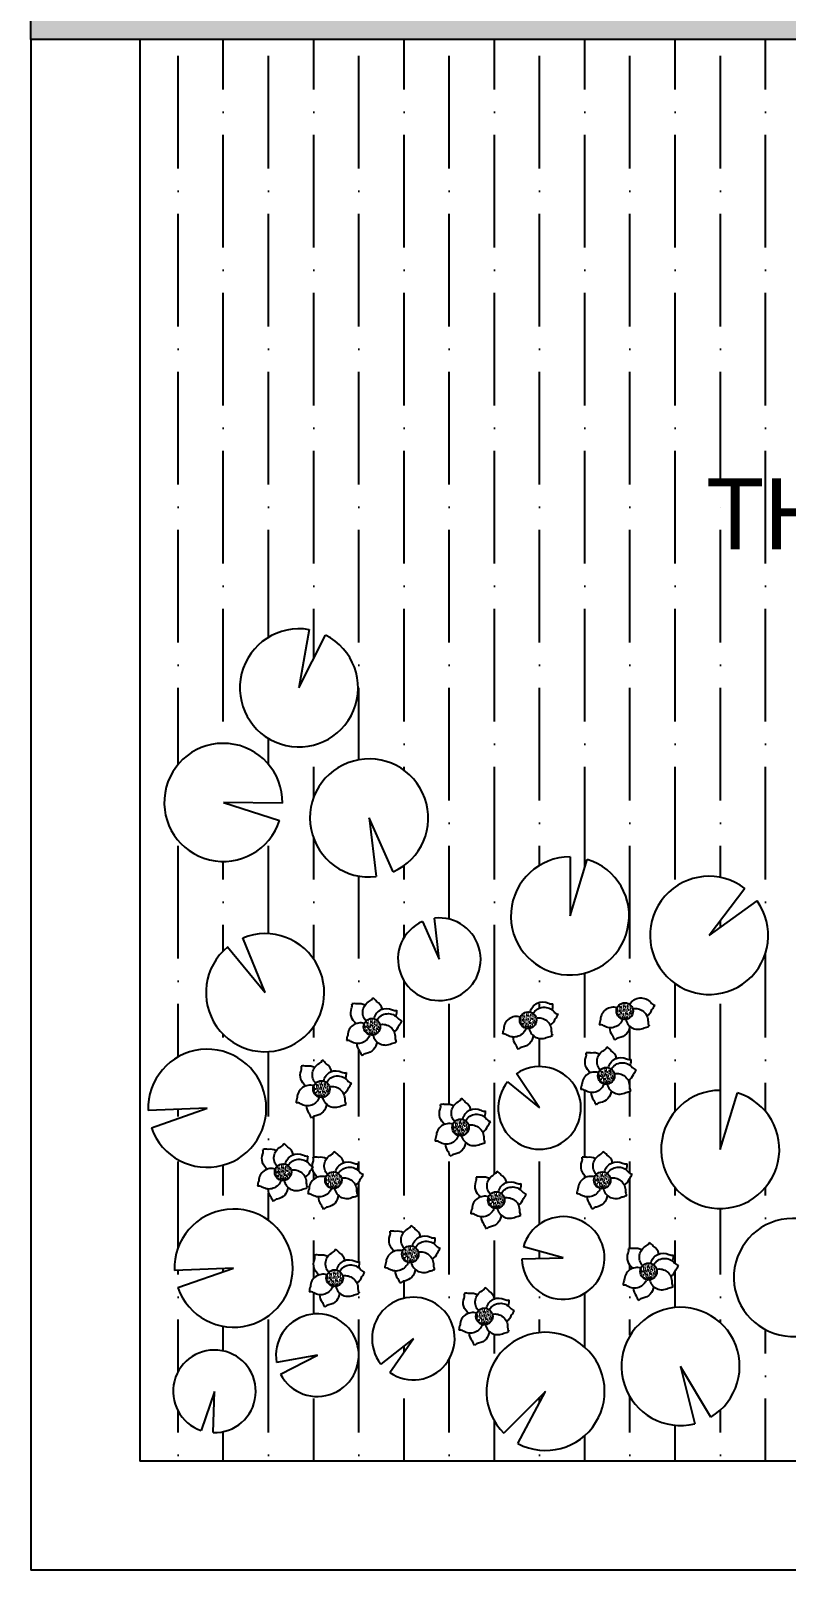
# Model space of a CAD drawing. Header units: inches. Extents: x -706 to 45253, y -3984 to 13819.
# Drawn here: x 36248.1 to 36407.3, y -1497.6 to -1172.7 of the extents above; entities that cross this region are included whole.
import ezdxf

# ---------------------------------------------------------------- set-up
doc = ezdxf.new("R2010")
doc.units = ezdxf.units.IN
for name, color, linetype in [('BC-Hatch', 8, 'Continuous'), ('BC-WALLS', 1, 'Continuous'), ('BC-WHITECOLOR', 7, 'Continuous'), ('HATCH', 8, 'Continuous'), ('IFF-FURN', 51, 'Continuous'), ('LANDSCAPE', 86, 'Continuous')]:
    doc.layers.add(name, color=color, linetype=linetype)
doc.styles.add('style2', font='FreeSans.ttf')

msp = doc.modelspace()

# ---------------------------------------------------------------- hatches: boundary and pattern name
at = {"layer": 'BC-Hatch'}
h = msp.add_hatch(color=16, dxfattribs=at)
h.paths.add_polyline_path([(37330.06, -1001.57), (37330.06, -625.57), (37307.06, -625.57), (37307.06, -1001.57)])
h.paths.add_polyline_path([(37293.27, -1174.57), (37302.17, -1156.79), (37294.62, -1174.57), (37330.06, -1174.57), (37330.06, -1151.57), (37269.9, -1151.57), (37275.77, -1174.57), (37283.49, -1174.57), (37283.63, -1173.68), (37283.58, -1174.57)])
h.paths.add_polyline_path([(37273.93, -1174.57), (37269.73, -1151.57), (37212.06, -1151.57), (37212.06, -1174.57), (37256.94, -1174.57), (37246.42, -1162.09), (37260.9, -1174.57)])
h.paths.add_polyline_path([(37012.06, -1174.57), (37012.06, -1151.57), (36844.06, -1151.57), (36844.06, -1162.35), (36844.06, -1174.57)])
h.paths.add_polyline_path([(36894.06, -990.07, 1), (36917.06, -990.07, 1)])
h.paths.add_polyline_path([(36894.06, -637.07, 1), (36917.06, -637.07, 1)])
h.paths.add_polyline_path([(36684.06, -738.57), (36684.06, -625.57), (36661.06, -625.57), (36661.06, -738.57)])
h.paths.add_polyline_path([(36684.06, -1151.57), (36684.06, -888.57), (36661.06, -888.57), (36661.06, -978.57), (36661.06, -1151.57), (36631.06, -1151.57), (36631.06, -1174.57), (36734.06, -1174.57), (36734.06, -1162.35), (36734.06, -1151.57)])
h.paths.add_polyline_path([(36571.06, -1001.57), (36571.06, -978.57), (36271.06, -978.57), (36271.06, -913.57), (36248.06, -913.57), (36248.06, -1001.57), (36271.06, -1001.57)])
h.paths.add_polyline_path([(36271.06, -713.57), (36271.06, -637.07), (36548.06, -637.07), (36548.06, -648.57), (36571.06, -648.57), (36571.06, -625.57), (36248.06, -625.57), (36248.06, -713.57)])
h.paths.add_polyline_path([(36271.06, -1151.57), (36271.06, -1091.57), (36248.06, -1091.57), (36248.06, -1174.57), (36571.06, -1174.57), (36571.06, -1151.57)])
h.paths.add_polyline_path([(36684.06, -1497.57), (36684.06, -1474.57), (36586.06, -1474.57), (36586.06, -1497.57)])
h.paths.add_polyline_path([(36992.06, -1497.57), (36992.06, -1474.57), (36917.06, -1474.57), (36894.06, -1474.57), (36894.06, -1497.57)])
h.paths.add_polyline_path([(36969.06, -1809.07, 1), (36992.06, -1809.07, 1)])
h.paths.add_polyline_path([(36586.06, -1809.07, 1), (36609.06, -1809.07, 1)])
h.paths.add_polyline_path([(36522.56, -1151.57), (36522.56, -1091.57), (36511.06, -1091.57), (36511.06, -1146.57, 0.002309), (36511.8, -1146.57), (36515.6, -1146.57), (36515.6, -1145.32), (36521.8, -1145.32), (36521.8, -1151.57)], flags=16)
h = msp.add_hatch(dxfattribs=at)
h.set_pattern_fill('ANSI36', color=134, scale=3, angle=45, style=0)
h.set_pattern_definition([(90, (16590.924, -1118.481), (-9.525, 16.66875), [23.8125, -4.7625, 0, -4.7625])])
h.paths.add_polyline_path([(36661.06, -1474.57), (36661.06, -1174.57), (36631.06, -1174.57), (36571.06, -1174.57), (36271.06, -1174.57), (36271.06, -1474.57), (36586.06, -1474.57)])
h.paths.add_polyline_path([(36391.42, -1465.25), (36385.02, -1454.56), (36388.01, -1466.66, -13.461448)], flags=16)
h.paths.add_polyline_path([(36500.01, -1470.88), (36494.95, -1459.49), (36496.46, -1471.86, -13.461448)], flags=16)
h.paths.add_polyline_path([(36347.51, -1384.43, -0.077891), (36347.76, -1383.34, -0.50156), (36351.26, -1380.85, -0.490738), (36353.94, -1380.14, -0.53167), (36358.37, -1379.77, 0.17228), (36359.19, -1380.27, -0.077891), (36358.61, -1381.22, -0.165125), (36357.53, -1382.57, -0.119519), (36357.78, -1383.8, 0.17228), (36358.06, -1384.73, -0.077891), (36357, -1385.06, -0.318423), (36353.92, -1384.7, -0.351195), (36351.66, -1387.18, 0.17228), (36350.81, -1387.64, -0.077891), (36350.28, -1386.66, -0.165125), (36349.65, -1385.05, -0.119519), (36348.46, -1384.65, 0.17228)], flags=16)
h.paths.add_polyline_path([(36273.47, -1404.2), (36285.24, -1400.1), (36272.78, -1400.58, -13.461448)], flags=16)
h.paths.add_polyline_path([(36482.29, -1419.75), (36480.17, -1432.04), (36485.79, -1420.91, -13.461448)], flags=16)
h.paths.add_polyline_path([(36279.04, -1437.93), (36290.81, -1433.82), (36278.35, -1434.31, -13.461448)], flags=16)
h.paths.add_polyline_path([(36398.59, -1353.69), (36391.05, -1363.61), (36401.16, -1356.33, -13.461448)], flags=16)
h.paths.add_polyline_path([(36421.18, -1435.96), (36408.72, -1435.79), (36420.58, -1439.6, -13.461448)], flags=16)
h.paths.add_polyline_path([(36350.75, -1470.86), (36356.56, -1459.83), (36347.78, -1468.68, -13.461448)], flags=16)
h.paths.add_polyline_path([(36393.39, -1396.31), (36393.39, -1408.78), (36397.04, -1396.86, -13.461448)], flags=16)
h.paths.add_polyline_path([(36476.68, -1456.38), (36464.22, -1456.2), (36476.08, -1460.01, -13.461448)], flags=16)
h.paths.add_polyline_path([(36426.79, -1399.34), (36424.67, -1411.62), (36430.29, -1400.49, -13.461448)], flags=16)
h.paths.add_polyline_path([(36323.74, -1455.86), (36328.7, -1448.68), (36321.86, -1454.1, -13.461448)], flags=16)
h.paths.add_polyline_path([(36351.57, -1431.9), (36360.29, -1431.69), (36351.89, -1429.35, -13.461448)], flags=16)
h.paths.add_polyline_path([(36348.52, -1394.53), (36355.3, -1400.02), (36350.42, -1392.79, -13.461448)], flags=16)
h.paths.add_polyline_path([(36300.71, -1456.2), (36308.46, -1452.2), (36299.88, -1453.76, -13.461448)], flags=16)
h.paths.add_polyline_path([(36301.1, -1335.72), (36288.64, -1335.55), (36300.5, -1339.36, -13.461448)], flags=16)
h.paths.add_polyline_path([(36306.71, -1299.1), (36304.59, -1311.38), (36310.21, -1300.25, -13.461448)], flags=16)
h.paths.add_polyline_path([(36361.72, -1347.05), (36361.72, -1359.51), (36365.36, -1347.59, -13.461448)], flags=16)
h.paths.add_polyline_path([(36330.64, -1360.67), (36334.17, -1368.65), (36333.13, -1359.98, -13.461448)], flags=16)
h.paths.add_polyline_path([(36444.51, -1450.46), (36439.45, -1439.07), (36440.96, -1451.44, -13.461448)], flags=16)
h.paths.add_polyline_path([(36286.5, -1468.55), (36286.76, -1459.83), (36283.96, -1468.09, -13.461448)], flags=16)
h.paths.add_polyline_path([(36367.89, -1382.48, -0.077891), (36368.14, -1381.39, -0.50156), (36371.64, -1378.9, -0.490738), (36374.32, -1378.19, -0.53167), (36378.75, -1377.81, 0.17228), (36379.57, -1378.32, -0.077891), (36378.99, -1379.27, -0.165125), (36377.91, -1380.61, -0.119519), (36378.16, -1381.85, 0.17228), (36378.44, -1382.78, -0.077891), (36377.38, -1383.11, -0.318423), (36374.3, -1382.75, -0.351195), (36372.04, -1385.22, 0.17228), (36371.19, -1385.68, -0.077891), (36370.66, -1384.7, -0.165125), (36370.03, -1383.1, -0.119519), (36368.84, -1382.69, 0.17228)], flags=16)
h.paths.add_polyline_path([(36289.55, -1366.04), (36297.44, -1375.7), (36292.72, -1364.16, -13.461448)], flags=16)
h.paths.add_polyline_path([(36324.43, -1350.22), (36319.37, -1338.83), (36320.88, -1351.2, -13.461448)], flags=16)
h.paths.add_polyline_path([(36295.86, -1416.51, -0.077891), (36296.11, -1415.42, -0.318423), (36297.96, -1412.93, -0.351195), (36296.95, -1409.74, 0.17228), (36296.98, -1408.77, -0.077891), (36298.09, -1408.8, -0.165125), (36299.79, -1409.06, -0.119519), (36300.74, -1408.23, 0.17228), (36301.4, -1407.52, -0.077891), (36302.22, -1408.28, -0.194701), (36303.42, -1409.89, -0.205124), (36305.52, -1410.02, 0.17228), (36306.49, -1410.14, -0.077891), (36306.35, -1411.24, -0.021363), (36306.36, -1411.47, -0.048532), (36306.72, -1411.84, 0.141692), (36307.38, -1412.3, -0.085424), (36307.56, -1411.41, 0.17228), (36307.58, -1410.44, -0.077891), (36308.7, -1410.48, -0.165125), (36310.4, -1410.74, -0.119519), (36311.35, -1409.9, 0.17228), (36312.01, -1409.19, -0.077891), (36312.83, -1409.95, -0.194701), (36314.03, -1411.56, -0.205124), (36316.13, -1411.69, 0.17228), (36317.09, -1411.81, -0.077891), (36316.96, -1412.92, -0.021363), (36316.96, -1413.15, -0.048532), (36317.33, -1413.52, 0.17228), (36318.15, -1414.02, -0.077891), (36317.57, -1414.97, -0.165125), (36316.49, -1416.32, -0.119519), (36316.74, -1417.56, 0.17228), (36317.02, -1418.48, -0.077891), (36315.96, -1418.81, -0.318423), (36312.88, -1418.45, -0.351195), (36310.62, -1420.93, 0.17228), (36309.77, -1421.39, -0.077891), (36309.24, -1420.41, -0.165125), (36308.61, -1418.8, -0.119519), (36307.42, -1418.4, 0.17228), (36306.47, -1418.18, -0.077891), (36306.72, -1417.09, -0.318423), (36308.57, -1414.61, -0.221964), (36307.39, -1412.67, -0.053218), (36306.96, -1413.3, -0.165125), (36305.89, -1414.64, -0.119519), (36306.13, -1415.88, 0.17228), (36306.41, -1416.81, -0.077891), (36305.35, -1417.14, -0.318423), (36302.27, -1416.78, -0.351195), (36300.01, -1419.25, 0.17228), (36299.16, -1419.71, -0.077891), (36298.63, -1418.73, -0.165125), (36298, -1417.13, -0.119519), (36296.81, -1416.72, 0.17228)], flags=16)
h.paths.add_polyline_path([(36363.15, -1418.18, -0.077891), (36363.4, -1417.09, -0.318423), (36365.24, -1414.61, -0.351195), (36364.23, -1411.41, 0.17228), (36364.26, -1410.44, -0.077891), (36365.37, -1410.48, -0.165125), (36367.07, -1410.74, -0.119519), (36368.02, -1409.9, 0.17228), (36368.68, -1409.19, -0.077891), (36369.5, -1409.95, -0.194701), (36370.7, -1411.56, -0.205124), (36372.81, -1411.69, 0.17228), (36373.77, -1411.81, -0.077891), (36373.63, -1412.92, -0.021363), (36373.64, -1413.15, -0.048532), (36374, -1413.52, 0.17228), (36374.83, -1414.02, -0.077891), (36374.24, -1414.97, -0.165125), (36373.17, -1416.32, -0.119519), (36373.41, -1417.56, 0.17228), (36373.7, -1418.48, -0.077891), (36372.63, -1418.81, -0.318423), (36369.56, -1418.45, -0.351195), (36367.3, -1420.93, 0.17228), (36366.44, -1421.39, -0.077891), (36365.91, -1420.41, -0.165125), (36365.29, -1418.8, -0.119519), (36364.09, -1418.4, 0.17228)], flags=16)
h.paths.add_polyline_path([(36322.67, -1433.8, -0.077891), (36322.91, -1432.71, -0.318423), (36324.76, -1430.23, -0.351195), (36323.75, -1427.03, 0.17228), (36323.78, -1426.06, -0.077891), (36324.89, -1426.1, -0.165125), (36326.59, -1426.36, -0.119519), (36327.54, -1425.52, 0.17228), (36328.2, -1424.81, -0.077891), (36329.02, -1425.57, -0.194701), (36330.22, -1427.18, -0.205124), (36332.32, -1427.31, 0.17228), (36333.29, -1427.43, -0.077891), (36333.15, -1428.54, -0.021363), (36333.16, -1428.77, -0.048532), (36333.52, -1429.14, 0.17228), (36334.35, -1429.64, -0.077891), (36333.76, -1430.59, -0.165125), (36332.69, -1431.94, -0.119519), (36332.93, -1433.18, 0.17228), (36333.22, -1434.1, -0.077891), (36332.15, -1434.43, -0.318423), (36329.07, -1434.07, -0.351195), (36326.81, -1436.55, 0.17228), (36325.96, -1437.01, -0.077891), (36325.43, -1436.03, -0.165125), (36324.81, -1434.42, -0.119519), (36323.61, -1434.02, 0.17228)], flags=16)
h.paths.add_polyline_path([(36333.27, -1407.02, -0.077891), (36333.52, -1405.94, -0.318423), (36335.37, -1403.45, -0.351195), (36334.36, -1400.26, 0.17228), (36334.39, -1399.29, -0.077891), (36335.5, -1399.32, -0.165125), (36337.2, -1399.58, -0.119519), (36338.15, -1398.75, 0.17228), (36338.81, -1398.04, -0.077891), (36339.63, -1398.8, -0.194701), (36340.83, -1400.41, -0.205124), (36342.93, -1400.53, 0.17228), (36343.9, -1400.66, -0.077891), (36343.76, -1401.76, -0.021363), (36343.77, -1401.99, -0.048532), (36344.13, -1402.36, 0.17228), (36344.96, -1402.87, -0.077891), (36344.37, -1403.81, -0.165125), (36343.3, -1405.16, -0.119519), (36343.54, -1406.4, 0.17228), (36343.82, -1407.33, -0.077891), (36342.76, -1407.65, -0.318423), (36339.68, -1407.3, -0.351195), (36337.42, -1409.77, 0.17228), (36336.57, -1410.23, -0.077891), (36336.04, -1409.25, -0.165125), (36335.41, -1407.65, -0.119519), (36334.22, -1407.24, 0.17228)], flags=16)
h.paths.add_polyline_path([(36306.75, -1438.82, -0.077891), (36307, -1437.74, -0.318423), (36308.85, -1435.25, -0.351195), (36307.84, -1432.06, 0.17228), (36307.86, -1431.08, -0.077891), (36308.98, -1431.12, -0.165125), (36310.68, -1431.38, -0.119519), (36311.63, -1430.55, 0.17228), (36312.29, -1429.83, -0.077891), (36313.1, -1430.59, -0.194701), (36314.31, -1432.2, -0.205124), (36316.41, -1432.33, 0.17228), (36317.37, -1432.45, -0.077891), (36317.24, -1433.56, -0.021363), (36317.24, -1433.79, -0.048532), (36317.61, -1434.16, 0.17228), (36318.43, -1434.67, -0.077891), (36317.85, -1435.61, -0.165125), (36316.77, -1436.96, -0.119519), (36317.02, -1438.2, 0.17228), (36317.3, -1439.12, -0.077891), (36316.24, -1439.45, -0.318423), (36313.16, -1439.1, -0.351195), (36310.9, -1441.57, 0.17228), (36310.05, -1442.03, -0.077891), (36309.52, -1441.05, -0.165125), (36308.89, -1439.45, -0.119519), (36307.7, -1439.04, 0.17228)], flags=16)
h.paths.add_polyline_path([(36448.4, -1325.14), (36452.45, -1321.2), (36454.79, -1323.06), (36456.06, -1324.41), (36456.06, -1323.26), (36454.32, -1317.81), (36456.06, -1317.36), (36456.06, -1309.57), (36457.57, -1309.57), (36465.11, -1309.57), (36468.59, -1299.38), (36469.39, -1303.38), (36466.29, -1309.57), (36476.06, -1309.57), (36476.06, -1313.72), (36476.06, -1317.61), (36476.06, -1326), (36476.34, -1326.09), (36476.06, -1326.53), (36476.06, -1331.63), (36477.94, -1330.63), (36479.54, -1330.63), (36483.28, -1332.5), (36480.34, -1336.5), (36476.87, -1336.76), (36476.06, -1336.11), (36476.06, -1337.27), (36476.6, -1338.36), (36476.34, -1341.3), (36472.06, -1339.7), (36472.04, -1339.57), (36468.12, -1339.57), (36465.92, -1343.97), (36472.33, -1345.57), (36471.8, -1347.17), (36462.98, -1344.77), (36464.85, -1343.97), (36466.35, -1339.57), (36456.06, -1339.57), (36456.06, -1337.5), (36456.06, -1335.6), (36456.06, -1333.48), (36456.06, -1327.94), (36456.06, -1325.04), (36453.63, -1325.77), (36450.24, -1327.59), (36449.1, -1325.77)], flags=0)
h.paths.add_polyline_path([(36447.49, -1307.38), (36453.22, -1305.04), (36453.37, -1305.78), (36453.64, -1307.65), (36452.83, -1306.85), (36451.5, -1310.05), (36450.16, -1310.85), (36447.76, -1310.31)], flags=0)
h.paths.add_polyline_path([(36461.95, -1324.22), (36462.04, -1320.38), (36463.77, -1318.31), (36468.69, -1318.55), (36468.33, -1319.32), (36466.87, -1321.24), (36463.91, -1323.59)], flags=0)
h.paths.add_polyline_path([(36466.38, -1328.73), (36466.72, -1327.96), (36467.52, -1324.76), (36469.49, -1325.94), (36470.8, -1327.18), (36469.51, -1328.54), (36468.96, -1329.12)], flags=0)
h.paths.add_polyline_path([(36478.47, -1306.05), (36479.54, -1304.18), (36479.77, -1303.27), (36485.15, -1304.98), (36484.62, -1307.91), (36483.81, -1310.31), (36481.68, -1308.18)], flags=0)
h.paths.add_polyline_path([(36447.49, -1341.03), (36453.22, -1338.69), (36453.37, -1339.43), (36453.64, -1341.3), (36452.83, -1340.5), (36451.5, -1343.7), (36450.16, -1344.5), (36447.76, -1343.97)], flags=0)
h.paths.add_polyline_path([(36458.86, -1366.44), (36461.1, -1360.67), (36461.74, -1361.08), (36463.28, -1362.17), (36462.15, -1362.2), (36463.55, -1365.37), (36463.21, -1366.89), (36461.17, -1368.27)], flags=0)
h.paths.add_polyline_path([(36478.47, -1339.7), (36479.54, -1337.83), (36479.77, -1336.92), (36485.15, -1338.63), (36484.62, -1341.57), (36483.81, -1343.97), (36481.68, -1341.83)], flags=0)
h.paths.add_polyline_path([(36436.06, -1289.57), (36442.29, -1289.57), (36442.75, -1288.71), (36446.16, -1286.3), (36447.73, -1289.57), (36450.37, -1289.57), (36452.45, -1287.55), (36454.79, -1289.41), (36454.95, -1289.57), (36461.98, -1289.57), (36496.06, -1289.57), (36496.06, -1369.57), (36436.06, -1369.57)], flags=16)
h.paths.add_polyline_path([(36303.96, -1398.93, -0.077891), (36304.21, -1397.85, -0.318423), (36306.05, -1395.36, -0.351195), (36305.04, -1392.17, 0.17228), (36305.07, -1391.2, -0.077891), (36306.18, -1391.23, -0.165125), (36307.89, -1391.49, -0.119519), (36308.84, -1390.66, 0.17228), (36309.5, -1389.95, -0.077891), (36310.31, -1390.71, -0.194701), (36311.51, -1392.32, -0.205124), (36313.62, -1392.45, 0.17228), (36314.58, -1392.57, -0.077891), (36314.44, -1393.67, -0.021363), (36314.45, -1393.9, -0.048532), (36314.81, -1394.27, 0.17228), (36315.64, -1394.78, -0.077891), (36315.06, -1395.73, -0.165125), (36313.98, -1397.07, -0.119519), (36314.23, -1398.31, 0.17228), (36314.51, -1399.24, -0.077891), (36313.45, -1399.56, -0.318423), (36310.37, -1399.21, -0.351195), (36308.11, -1401.68, 0.17228), (36307.26, -1402.14, -0.077891), (36306.73, -1401.16, -0.165125), (36306.1, -1399.56, -0.119519), (36304.91, -1399.15, 0.17228)], flags=16)
h.paths.add_polyline_path([(36511.95, -1289.57), (36571.95, -1289.57), (36571.95, -1369.57), (36511.95, -1369.57)], flags=16)
h.paths.add_polyline_path([(36587.85, -1289.57), (36647.85, -1289.57), (36647.85, -1369.57), (36587.85, -1369.57)], flags=16)
h.paths.add_polyline_path([(36363.98, -1396.14, -0.077891), (36364.23, -1395.06, -0.318423), (36366.08, -1392.57, -0.351195), (36365.07, -1389.38, 0.17228), (36365.1, -1388.41, -0.077891), (36366.21, -1388.44, -0.165125), (36367.91, -1388.7, -0.119519), (36368.86, -1387.87, 0.17228), (36369.52, -1387.16, -0.077891), (36370.34, -1387.92, -0.194701), (36371.54, -1389.53, -0.205124), (36373.64, -1389.66, 0.17228), (36374.61, -1389.78, -0.077891), (36374.47, -1390.88, -0.021363), (36374.48, -1391.11, -0.048532), (36374.84, -1391.48, 0.17228), (36375.67, -1391.99, -0.077891), (36375.08, -1392.94, -0.165125), (36374.01, -1394.28, -0.119519), (36374.25, -1395.52, 0.17228), (36374.53, -1396.45, -0.077891), (36373.47, -1396.77, -0.318423), (36370.39, -1396.42, -0.351195), (36368.13, -1398.89, 0.17228), (36367.28, -1399.35, -0.077891), (36366.75, -1398.37, -0.165125), (36366.12, -1396.77, -0.119519), (36364.93, -1396.36, 0.17228)], flags=16)
h.paths.add_polyline_path([(36314.61, -1385.79, -0.077891), (36314.86, -1384.7, -0.318423), (36316.7, -1382.22, -0.351195), (36315.69, -1379.02, 0.17228), (36315.72, -1378.05, -0.077891), (36316.83, -1378.08, -0.165125), (36318.53, -1378.34, -0.119519), (36319.48, -1377.51, 0.17228), (36320.15, -1376.8, -0.077891), (36320.96, -1377.56, -0.194701), (36322.16, -1379.17, -0.205124), (36324.27, -1379.3, 0.17228), (36325.23, -1379.42, -0.077891), (36325.09, -1380.53, -0.021363), (36325.1, -1380.75, -0.048532), (36325.46, -1381.12, 0.17228), (36326.29, -1381.63, -0.077891), (36325.7, -1382.58, -0.165125), (36324.63, -1383.93, -0.119519), (36324.87, -1385.16, 0.17228), (36325.16, -1386.09, -0.077891), (36324.09, -1386.42, -0.318423), (36321.02, -1386.06, -0.351195), (36318.76, -1388.53, 0.17228), (36317.9, -1389, -0.077891), (36317.37, -1388.02, -0.165125), (36316.75, -1386.41, -0.119519), (36315.55, -1386.01, 0.17228)], flags=16)
h.paths.add_polyline_path([(36340.81, -1422.36, -0.077891), (36341.06, -1421.28, -0.318423), (36342.91, -1418.79, -0.351195), (36341.9, -1415.6, 0.17228), (36341.92, -1414.63, -0.077891), (36343.04, -1414.66, -0.165125), (36344.74, -1414.92, -0.119519), (36345.69, -1414.09, 0.17228), (36346.35, -1413.38, -0.077891), (36347.16, -1414.14, -0.194701), (36348.37, -1415.75, -0.205124), (36350.47, -1415.88, 0.17228), (36351.43, -1416, -0.077891), (36351.3, -1417.1, -0.021363), (36351.3, -1417.33, -0.048532), (36351.67, -1417.7, 0.17228), (36352.49, -1418.21, -0.077891), (36351.91, -1419.16, -0.165125), (36350.83, -1420.5, -0.119519), (36351.08, -1421.74, 0.17228), (36351.36, -1422.67, -0.077891), (36350.3, -1422.99, -0.318423), (36347.22, -1422.64, -0.351195), (36344.96, -1425.11, 0.17228), (36344.11, -1425.57, -0.077891), (36343.58, -1424.59, -0.165125), (36342.95, -1422.99, -0.119519), (36341.76, -1422.58, 0.17228)], flags=16)
h.paths.add_polyline_path([(36372.92, -1437.43, -0.077891), (36373.17, -1436.34, -0.318423), (36375.01, -1433.85, -0.351195), (36374, -1430.66, 0.17228), (36374.03, -1429.69, -0.077891), (36375.14, -1429.72, -0.165125), (36376.84, -1429.98, -0.119519), (36377.79, -1429.15, 0.17228), (36378.46, -1428.44, -0.077891), (36379.27, -1429.2, -0.194701), (36380.47, -1430.81, -0.205124), (36382.58, -1430.94, 0.17228), (36383.54, -1431.06, -0.077891), (36383.4, -1432.16, -0.021363), (36383.41, -1432.39, -0.048532), (36383.77, -1432.76, 0.17228), (36384.6, -1433.27, -0.077891), (36384.02, -1434.22, -0.165125), (36382.94, -1435.56, -0.119519), (36383.18, -1436.8, 0.17228), (36383.47, -1437.73, -0.077891), (36382.4, -1438.06, -0.318423), (36379.33, -1437.7, -0.351195), (36377.07, -1440.17, 0.17228), (36376.21, -1440.63, -0.077891), (36375.68, -1439.65, -0.165125), (36375.06, -1438.05, -0.119519), (36373.86, -1437.64, 0.17228)], flags=16)
h.paths.add_polyline_path([(36338.3, -1446.91, -0.077891), (36338.55, -1445.82, -0.318423), (36340.39, -1443.34, -0.351195), (36339.38, -1440.14, 0.17228), (36339.41, -1439.17, -0.077891), (36340.52, -1439.21, -0.165125), (36342.23, -1439.47, -0.119519), (36343.18, -1438.63, 0.17228), (36343.84, -1437.92, -0.077891), (36344.65, -1438.68, -0.194701), (36345.85, -1440.29, -0.205124), (36347.96, -1440.42, 0.17228), (36348.92, -1440.54, -0.077891), (36348.78, -1441.65, -0.021363), (36348.79, -1441.88, -0.048532), (36349.15, -1442.25, 0.17228), (36349.98, -1442.75, -0.077891), (36349.4, -1443.7, -0.165125), (36348.32, -1445.05, -0.119519), (36348.57, -1446.29, 0.17228), (36348.85, -1447.21, -0.077891), (36347.79, -1447.54, -0.318423), (36344.71, -1447.18, -0.351195), (36342.45, -1449.66, 0.17228), (36341.6, -1450.12, -0.077891), (36341.07, -1449.14, -0.165125), (36340.44, -1447.53, -0.119519), (36339.25, -1447.13, 0.17228)], flags=16)
at = {"layer": 'IFF-FURN'}
h = msp.add_hatch(dxfattribs=at)
h.set_pattern_fill('AR-SAND', color=256, scale=0.3, angle=360, style=0)
h.set_pattern_definition([(37.5, (32576.0338, 278.4448), (-0.01889801, 0.57804713), [0, -0.456, 0, -0.51, 0, -0.4875]), (7.5, (32576.0338, 278.4448), (0.53093301, 0.84664382), [0, -0.246, 0, -0.411, 0, -0.1575]), (327.5, (32575.6648, 278.4448), (0.93424256, 0.001697716), [0, -0.15, 0, -0.54, 0, -0.705]), (317.5, (32575.6648, 278.4448), (0.90183798, 0.26330267), [0, -0.075, 0, -0.354, 0, -0.405])])
h.paths.add_polyline_path([(36351.12, -1381.53, 1), (36354.63, -1381.53, 1)])
h = msp.add_hatch(dxfattribs=at)
h.set_pattern_fill('AR-SAND', color=256, scale=0.3, angle=360, style=0)
h.set_pattern_definition([(37.5, (32596.414, 280.39733), (-0.01889801, 0.57804713), [0, -0.456, 0, -0.51, 0, -0.4875]), (7.5, (32596.414, 280.3973), (0.53093301, 0.84664382), [0, -0.246, 0, -0.411, 0, -0.1575]), (327.5, (32596.045, 280.39733), (0.93424256, 0.001697716), [0, -0.15, 0, -0.54, 0, -0.705]), (317.5, (32596.045, 280.3973), (0.90183798, 0.26330267), [0, -0.075, 0, -0.354, 0, -0.405])])
h.paths.add_polyline_path([(36371.5, -1379.58, 1), (36375.01, -1379.58, 1)])
h = msp.add_hatch(dxfattribs=at)
h.set_pattern_fill('AR-SAND', color=256, scale=0.3, angle=360, style=0)
h.set_pattern_definition([(37.5, (32543.12835, 277.08504), (-0.01889801, 0.57804713), [0, -0.456, 0, -0.51, 0, -0.4875]), (7.5, (32543.12835, 277.08504), (0.53093301, 0.84664382), [0, -0.246, 0, -0.411, 0, -0.1575]), (327.5, (32542.75935, 277.08504), (0.93424256, 0.001697716), [0, -0.15, 0, -0.54, 0, -0.705]), (317.5, (32542.75935, 277.08504), (0.90183798, 0.26330267), [0, -0.075, 0, -0.354, 0, -0.405])])
h.paths.add_polyline_path([(36318.21, -1382.89, 1), (36321.73, -1382.89, 1)])
h = msp.add_hatch(dxfattribs=at)
h.set_pattern_fill('AR-SAND', color=256, scale=0.3, angle=360, style=0)
h.set_pattern_definition([(37.5, (32592.5055, 266.72966), (-0.01889801, 0.57804713), [0, -0.456, 0, -0.51, 0, -0.4875]), (7.5, (32592.5055, 266.72966), (0.53093301, 0.84664382), [0, -0.246, 0, -0.411, 0, -0.1575]), (327.5, (32592.1365, 266.72966), (0.93424256, 0.001697716), [0, -0.15, 0, -0.54, 0, -0.705]), (317.5, (32592.1365, 266.72966), (0.90183798, 0.26330267), [0, -0.075, 0, -0.354, 0, -0.405])])
h.paths.add_polyline_path([(36367.59, -1393.25, 1), (36371.1, -1393.25, 1)])
h = msp.add_hatch(dxfattribs=at)
h.set_pattern_fill('AR-SAND', color=256, scale=0.3, angle=360, style=0)
h.set_pattern_definition([(37.5, (32532.4816, 263.94034), (-0.01889801, 0.57804713), [0, -0.456, 0, -0.51, 0, -0.4875]), (7.5, (32532.4816, 263.94034), (0.53093301, 0.84664382), [0, -0.246, 0, -0.411, 0, -0.1575]), (327.5, (32532.1126, 263.94034), (0.93424256, 0.001697716), [0, -0.15, 0, -0.54, 0, -0.705]), (317.5, (32532.1126, 263.9403), (0.90183798, 0.26330267), [0, -0.075, 0, -0.354, 0, -0.405])])
h.paths.add_polyline_path([(36307.57, -1396.04, 1), (36311.08, -1396.04, 1)])
h = msp.add_hatch(dxfattribs=at)
h.set_pattern_fill('AR-SAND', color=256, scale=0.3, angle=360, style=0)
h.set_pattern_definition([(37.5, (32561.7956, 255.8513), (-0.01889801, 0.57804713), [0, -0.456, 0, -0.51, 0, -0.4875]), (7.5, (32561.7956, 255.8513), (0.53093301, 0.84664382), [0, -0.246, 0, -0.411, 0, -0.1575]), (327.5, (32561.4266, 255.8513), (0.93424256, 0.001697716), [0, -0.15, 0, -0.54, 0, -0.705]), (317.5, (32561.4266, 255.8513), (0.90183798, 0.26330267), [0, -0.075, 0, -0.354, 0, -0.405])])
h.paths.add_polyline_path([(36336.88, -1404.13, 1), (36340.39, -1404.13, 1)])
h = msp.add_hatch(dxfattribs=at)
h.set_pattern_fill('AR-SAND', color=256, scale=0.3, angle=360, style=0)
h.set_pattern_definition([(37.5, (32524.38537, 246.3676), (-0.01889801, 0.57804713), [0, -0.456, 0, -0.51, 0, -0.4875]), (7.5, (32524.3854, 246.3676), (0.53093301, 0.84664382), [0, -0.246, 0, -0.411, 0, -0.1575]), (327.5, (32524.01637, 246.3676), (0.93424256, 0.001697716), [0, -0.15, 0, -0.54, 0, -0.705]), (317.5, (32524.0164, 246.3676), (0.90183798, 0.26330267), [0, -0.075, 0, -0.354, 0, -0.405])])
h.paths.add_polyline_path([(36299.47, -1413.61, 1), (36302.98, -1413.61, 1)])
h = msp.add_hatch(dxfattribs=at)
h.set_pattern_fill('AR-SAND', color=256, scale=0.3, angle=360, style=0)
h.set_pattern_definition([(37.5, (32534.99424, 244.69403), (-0.01889801, 0.57804713), [0, -0.456, 0, -0.51, 0, -0.4875]), (7.5, (32534.99424, 244.694), (0.53093301, 0.84664382), [0, -0.246, 0, -0.411, 0, -0.1575]), (327.5, (32534.62524, 244.69403), (0.93424256, 0.001697716), [0, -0.15, 0, -0.54, 0, -0.705]), (317.5, (32534.62524, 244.694), (0.90183798, 0.26330267), [0, -0.075, 0, -0.354, 0, -0.405])])
h.paths.add_polyline_path([(36310.08, -1415.29, 1), (36313.59, -1415.29, 1)])
h = msp.add_hatch(dxfattribs=at)
h.set_pattern_fill('AR-SAND', color=256, scale=0.3, angle=360, style=0)
h.set_pattern_definition([(37.5, (32591.66794, 244.69403), (-0.01889801, 0.57804713), [0, -0.456, 0, -0.51, 0, -0.4875]), (7.5, (32591.66794, 244.694), (0.53093301, 0.84664382), [0, -0.246, 0, -0.411, 0, -0.1575]), (327.5, (32591.29894, 244.69403), (0.93424256, 0.001697716), [0, -0.15, 0, -0.54, 0, -0.705]), (317.5, (32591.29894, 244.694), (0.90183798, 0.26330267), [0, -0.075, 0, -0.354, 0, -0.405])])
h.paths.add_polyline_path([(36366.75, -1415.29, 1), (36370.27, -1415.29, 1)])
h = msp.add_hatch(dxfattribs=at)
h.set_pattern_fill('AR-SAND', color=256, scale=0.3, angle=360, style=0)
h.set_pattern_definition([(37.5, (32569.33347, 240.51004), (-0.01889801, 0.57804713), [0, -0.456, 0, -0.51, 0, -0.4875]), (7.5, (32569.3335, 240.51004), (0.53093301, 0.84664382), [0, -0.246, 0, -0.411, 0, -0.1575]), (327.5, (32568.96447, 240.51004), (0.93424256, 0.001697716), [0, -0.15, 0, -0.54, 0, -0.705]), (317.5, (32568.9645, 240.51004), (0.90183798, 0.26330267), [0, -0.075, 0, -0.354, 0, -0.405])])
h.paths.add_polyline_path([(36344.42, -1419.47, 1), (36347.93, -1419.47, 1)])
h = msp.add_hatch(dxfattribs=at)
h.set_pattern_fill('AR-SAND', color=256, scale=0.3, angle=360, style=0)
h.set_pattern_definition([(37.5, (32551.18673, 229.07383), (-0.01889801, 0.57804713), [0, -0.456, 0, -0.51, 0, -0.4875]), (7.5, (32551.1867, 229.0738), (0.53093301, 0.84664382), [0, -0.246, 0, -0.411, 0, -0.1575]), (327.5, (32550.81773, 229.07383), (0.93424256, 0.001697716), [0, -0.15, 0, -0.54, 0, -0.705]), (317.5, (32550.8177, 229.0738), (0.90183798, 0.26330267), [0, -0.075, 0, -0.354, 0, -0.405])])
h.paths.add_polyline_path([(36326.27, -1430.91, 1), (36329.78, -1430.91, 1)])
h = msp.add_hatch(dxfattribs=at)
h.set_pattern_fill('AR-SAND', color=256, scale=0.3, angle=360, style=0)
h.set_pattern_definition([(37.5, (32535.2734, 224.05305), (-0.01889801, 0.57804713), [0, -0.456, 0, -0.51, 0, -0.4875]), (7.5, (32535.2734, 224.05305), (0.53093301, 0.84664382), [0, -0.246, 0, -0.411, 0, -0.1575]), (327.5, (32534.9044, 224.05305), (0.93424256, 0.001697716), [0, -0.15, 0, -0.54, 0, -0.705]), (317.5, (32534.9044, 224.05305), (0.90183798, 0.26330267), [0, -0.075, 0, -0.354, 0, -0.405])])
h.paths.add_polyline_path([(36310.36, -1435.93, 1), (36313.87, -1435.93, 1)])
h = msp.add_hatch(dxfattribs=at)
h.set_pattern_fill('AR-SAND', color=256, scale=0.3, angle=360, style=0)
h.set_pattern_definition([(37.5, (32601.43925, 225.4477), (-0.01889801, 0.57804713), [0, -0.456, 0, -0.51, 0, -0.4875]), (7.5, (32601.43925, 225.4477), (0.53093301, 0.84664382), [0, -0.246, 0, -0.411, 0, -0.1575]), (327.5, (32601.07025, 225.4477), (0.93424256, 0.001697716), [0, -0.15, 0, -0.54, 0, -0.705]), (317.5, (32601.07025, 225.4477), (0.90183798, 0.26330267), [0, -0.075, 0, -0.354, 0, -0.405])])
h.paths.add_polyline_path([(36376.52, -1434.53, 1), (36380.04, -1434.53, 1)])
h = msp.add_hatch(dxfattribs=at)
h.set_pattern_fill('AR-SAND', color=256, scale=0.3, angle=360, style=0)
h.set_pattern_definition([(37.5, (32566.82084, 215.964), (-0.01889801, 0.57804713), [0, -0.456, 0, -0.51, 0, -0.4875]), (7.5, (32566.82084, 215.964), (0.53093301, 0.84664382), [0, -0.246, 0, -0.411, 0, -0.1575]), (327.5, (32566.45184, 215.964), (0.93424256, 0.001697716), [0, -0.15, 0, -0.54, 0, -0.705]), (317.5, (32566.45184, 215.964), (0.90183798, 0.26330267), [0, -0.075, 0, -0.354, 0, -0.405])])
h.paths.add_polyline_path([(36341.91, -1444.02, 1), (36345.42, -1444.02, 1)])

# ---------------------------------------------------------------- linework, layer by layer
for p, q in [((36248.06, -1174.57), (36248.06, -1497.57)), ((36271.06, -1174.57), (36271.06, -1474.57)), ((36586.06, -1474.57), (36271.06, -1474.57)), ((36586.06, -1497.57), (36248.06, -1497.57))]:
    msp.add_line(p, q)
at = {"layer": 'BC-WALLS'}
for p, q in [((36248.06, -1174.57), (36248.06, -1091.57)), ((36571.06, -1174.57), (36248.06, -1174.57))]:
    msp.add_line(p, q, dxfattribs=at)
at = {"layer": 'HATCH', "color": 221}
for points in [[(36318.75, -1381.7, -0.494104), (36319.48, -1377.51, 0.17228), (36320.15, -1376.8, 4.096197)], [(36322.16, -1379.17, 0.194701), (36320.96, -1377.56, 0.077891), (36320.15, -1376.8)], [(36374.32, -1378.19, -0.53167), (36378.75, -1377.81, 0.17228), (36379.57, -1378.32)], [(36316.7, -1382.22, -0.351195), (36315.69, -1379.02, 0.17228), (36315.72, -1378.05)], [(36318.53, -1378.34, 0.165125), (36316.83, -1378.08, 0.077891), (36315.72, -1378.05)], [(36320.44, -1381.16, -0.494104), (36324.27, -1379.3, 0.17228), (36325.23, -1379.42, 4.096197)], [(36321.04, -1381.5, -0.53167), (36325.46, -1381.12, 0.17228), (36326.29, -1381.63)], [(36325.1, -1380.75, 0.021363), (36325.09, -1380.53, 0.077891), (36325.23, -1379.42)], [(36353.34, -1379.8, -0.494104), (36357.17, -1377.94, 0.17228), (36358.13, -1378.06, 4.096197)], [(36353.94, -1380.14, -0.53167), (36358.37, -1379.77, 0.17228), (36359.19, -1380.27)], [(36357.53, -1382.57, 0.165125), (36358.61, -1381.22, 0.077891), (36359.19, -1380.27)], [(36358, -1379.39, 0.021363), (36358, -1379.17, 0.077891), (36358.13, -1378.06)], [(36371.64, -1378.9, 0.50156), (36368.14, -1381.39, 0.077891), (36367.89, -1382.48, -4.096197)], [(36374.89, -1379.12, -0.494104), (36378.16, -1381.85, 0.17228), (36378.44, -1382.78, 4.096197)], [(36377.91, -1380.61, 0.165125), (36378.99, -1379.27, 0.077891), (36379.57, -1378.32)], [(36318.35, -1382.21, 0.50156), (36314.86, -1384.7, 0.077891), (36314.61, -1385.79, -4.096197)], [(36321.61, -1382.44, -0.494104), (36324.87, -1385.16, 0.17228), (36325.16, -1386.09, 4.096197)], [(36324.63, -1383.93, 0.165125), (36325.7, -1382.58, 0.077891), (36326.29, -1381.63)], [(36351.26, -1380.85, 0.50156), (36347.76, -1383.34, 0.077891), (36347.51, -1384.43, -4.096197)], [(36352.45, -1383.18, -0.494104), (36348.46, -1384.65, 0.17228), (36347.51, -1384.43, 4.096197)], [(36353.09, -1383.28, 0.50156), (36357, -1385.06, 0.077891), (36358.06, -1384.73, -4.096197)], [(36354.51, -1381.08, -0.494104), (36357.78, -1383.8, 0.17228), (36358.06, -1384.73, 4.096197)], [(36372.83, -1381.23, -0.494104), (36368.84, -1382.69, 0.17228), (36367.89, -1382.48, 4.096197)], [(36370.03, -1383.1, 0.165125), (36370.66, -1384.7, 0.077891), (36371.19, -1385.68)], [(36374.3, -1382.75, -0.351195), (36372.04, -1385.22, 0.17228), (36371.19, -1385.68)], [(36373.47, -1381.32, 0.50156), (36377.38, -1383.11, 0.077891), (36378.44, -1382.78, -4.096197)], [(36319.55, -1384.54, -0.494104), (36315.55, -1386.01, 0.17228), (36314.61, -1385.79, 4.096197)], [(36316.75, -1386.41, 0.165125), (36317.37, -1388.02, 0.077891), (36317.9, -1389)], [(36321.02, -1386.06, -0.351195), (36318.76, -1388.53, 0.17228), (36317.9, -1389)], [(36320.19, -1384.64, 0.50156), (36324.09, -1386.42, 0.077891), (36325.16, -1386.09, -4.096197)], [(36349.65, -1385.05, 0.165125), (36350.28, -1386.66, 0.077891), (36350.81, -1387.64)], [(36353.92, -1384.7, -0.351195), (36351.66, -1387.18, 0.17228), (36350.81, -1387.64)], [(36308.11, -1394.85, -0.494104), (36308.84, -1390.66, 0.17228), (36309.5, -1389.95, 4.096197)], [(36311.51, -1392.32, 0.194701), (36310.31, -1390.71, 0.077891), (36309.5, -1389.95)], [(36366.08, -1392.57, -0.351195), (36365.07, -1389.38, 0.17228), (36365.1, -1388.41)], [(36367.91, -1388.7, 0.165125), (36366.21, -1388.44, 0.077891), (36365.1, -1388.41)], [(36368.13, -1392.06, -0.494104), (36368.86, -1387.87, 0.17228), (36369.52, -1387.16, 4.096197)], [(36371.54, -1389.53, 0.194701), (36370.34, -1387.92, 0.077891), (36369.52, -1387.16)], [(36369.82, -1391.51, -0.494104), (36373.64, -1389.66, 0.17228), (36374.61, -1389.78, 4.096197)], [(36374.48, -1391.11, 0.021363), (36374.47, -1390.88, 0.077891), (36374.61, -1389.78)], [(36306.05, -1395.36, -0.351195), (36305.04, -1392.17, 0.17228), (36305.07, -1391.2)], [(36307.89, -1391.49, 0.165125), (36306.18, -1391.23, 0.077891), (36305.07, -1391.2)], [(36309.79, -1394.3, -0.494104), (36313.62, -1392.45, 0.17228), (36314.58, -1392.57, 4.096197)], [(36310.39, -1394.64, -0.53167), (36314.81, -1394.27, 0.17228), (36315.64, -1394.78)], [(36314.45, -1393.9, 0.021363), (36314.44, -1393.67, 0.077891), (36314.58, -1392.57)], [(36367.73, -1392.57, 0.50156), (36364.23, -1395.06, 0.077891), (36363.98, -1396.14, -4.096197)], [(36370.41, -1391.86, -0.53167), (36374.84, -1391.48, 0.17228), (36375.67, -1391.99)], [(36370.99, -1392.79, -0.494104), (36374.25, -1395.52, 0.17228), (36374.53, -1396.45, 4.096197)], [(36374.01, -1394.28, 0.165125), (36375.08, -1392.94, 0.077891), (36375.67, -1391.99)], [(36307.71, -1395.36, 0.50156), (36304.21, -1397.85, 0.077891), (36303.96, -1398.93, -4.096197)], [(36310.96, -1395.58, -0.494104), (36314.23, -1398.31, 0.17228), (36314.51, -1399.24, 4.096197)], [(36313.98, -1397.07, 0.165125), (36315.06, -1395.73, 0.077891), (36315.64, -1394.78)], [(36368.92, -1394.9, -0.494104), (36364.93, -1396.36, 0.17228), (36363.98, -1396.14, 4.096197)], [(36366.12, -1396.77, 0.165125), (36366.75, -1398.37, 0.077891), (36367.28, -1399.35)], [(36370.39, -1396.42, -0.351195), (36368.13, -1398.89, 0.17228), (36367.28, -1399.35)], [(36369.56, -1394.99, 0.50156), (36373.47, -1396.77, 0.077891), (36374.53, -1396.45, -4.096197)], [(36308.9, -1397.69, -0.494104), (36304.91, -1399.15, 0.17228), (36303.96, -1398.93, 4.096197)], [(36306.1, -1399.56, 0.165125), (36306.73, -1401.16, 0.077891), (36307.26, -1402.14)], [(36310.37, -1399.21, -0.351195), (36308.11, -1401.68, 0.17228), (36307.26, -1402.14)], [(36309.54, -1397.78, 0.50156), (36313.45, -1399.56, 0.077891), (36314.51, -1399.24, -4.096197)], [(36335.37, -1403.45, -0.351195), (36334.36, -1400.26, 0.17228), (36334.39, -1399.29)], [(36337.2, -1399.58, 0.165125), (36335.5, -1399.32, 0.077891), (36334.39, -1399.29)], [(36337.42, -1402.94, -0.494104), (36338.15, -1398.75, 0.17228), (36338.81, -1398.04, 4.096197)], [(36340.83, -1400.41, 0.194701), (36339.63, -1398.8, 0.077891), (36338.81, -1398.04)], [(36337.02, -1403.45, 0.50156), (36333.52, -1405.94, 0.077891), (36333.27, -1407.02, -4.096197)], [(36339.11, -1402.39, -0.494104), (36342.93, -1400.53, 0.17228), (36343.9, -1400.66, 4.096197)], [(36339.7, -1402.73, -0.53167), (36344.13, -1402.36, 0.17228), (36344.96, -1402.87)], [(36343.3, -1405.16, 0.165125), (36344.37, -1403.81, 0.077891), (36344.96, -1402.87)], [(36343.77, -1401.99, 0.021363), (36343.76, -1401.76, 0.077891), (36343.9, -1400.66)], [(36338.21, -1405.78, -0.494104), (36334.22, -1407.24, 0.17228), (36333.27, -1407.02, 4.096197)], [(36338.85, -1405.87, 0.50156), (36342.76, -1407.65, 0.077891), (36343.82, -1407.33, -4.096197)], [(36340.28, -1403.67, -0.494104), (36343.54, -1406.4, 0.17228), (36343.82, -1407.33, 4.096197)], [(36297.96, -1412.93, -0.351195), (36296.95, -1409.74, 0.17228), (36296.98, -1408.77)], [(36299.79, -1409.06, 0.165125), (36298.09, -1408.8, 0.077891), (36296.98, -1408.77)], [(36300.01, -1412.42, -0.494104), (36300.74, -1408.23, 0.17228), (36301.4, -1407.52, 4.096197)], [(36303.42, -1409.89, 0.194701), (36302.22, -1408.28, 0.077891), (36301.4, -1407.52)], [(36301.7, -1411.88, -0.494104), (36305.52, -1410.02, 0.17228), (36306.49, -1410.14, 4.096197)], [(36310.62, -1414.1, -0.494104), (36311.35, -1409.9, 0.17228), (36312.01, -1409.19, 4.096197)], [(36314.03, -1411.56, 0.194701), (36312.83, -1409.95, 0.077891), (36312.01, -1409.19)], [(36335.41, -1407.65, 0.165125), (36336.04, -1409.25, 0.077891), (36336.57, -1410.23)], [(36339.68, -1407.3, -0.351195), (36337.42, -1409.77, 0.17228), (36336.57, -1410.23)], [(36367.29, -1414.1, -0.494104), (36368.02, -1409.9, 0.17228), (36368.68, -1409.19, 4.096197)], [(36370.7, -1411.56, 0.194701), (36369.5, -1409.95, 0.077891), (36368.68, -1409.19)], [(36299.61, -1412.93, 0.50156), (36296.11, -1415.42, 0.077891), (36295.86, -1416.51, -4.096197)], [(36302.29, -1412.22, -0.53167), (36306.72, -1411.84, 0.17228), (36307.55, -1412.35)], [(36302.87, -1413.15, -0.494104), (36306.13, -1415.88, 0.17228), (36306.41, -1416.81, 4.096197)], [(36305.89, -1414.64, 0.165125), (36306.96, -1413.3, 0.077891), (36307.55, -1412.35)], [(36306.36, -1411.47, 0.021363), (36306.35, -1411.24, 0.077891), (36306.49, -1410.14)], [(36308.57, -1414.61, -0.351195), (36307.56, -1411.41, 0.17228), (36307.58, -1410.44)], [(36310.4, -1410.74, 0.165125), (36308.7, -1410.48, 0.077891), (36307.58, -1410.44)], [(36312.3, -1413.55, -0.494104), (36316.13, -1411.69, 0.17228), (36317.09, -1411.81, 4.096197)], [(36312.9, -1413.89, -0.53167), (36317.33, -1413.52, 0.17228), (36318.15, -1414.02)], [(36316.96, -1413.15, 0.021363), (36316.96, -1412.92, 0.077891), (36317.09, -1411.81)], [(36365.24, -1414.61, -0.351195), (36364.23, -1411.41, 0.17228), (36364.26, -1410.44)], [(36367.07, -1410.74, 0.165125), (36365.37, -1410.48, 0.077891), (36364.26, -1410.44)], [(36368.98, -1413.55, -0.494104), (36372.81, -1411.69, 0.17228), (36373.77, -1411.81, 4.096197)], [(36369.58, -1413.89, -0.53167), (36374, -1413.52, 0.17228), (36374.83, -1414.02)], [(36373.64, -1413.15, 0.021363), (36373.63, -1412.92, 0.077891), (36373.77, -1411.81)], [(36300.8, -1415.26, -0.494104), (36296.81, -1416.72, 0.17228), (36295.86, -1416.51, 4.096197)], [(36301.44, -1415.35, 0.50156), (36305.35, -1417.14, 0.077891), (36306.41, -1416.81, -4.096197)], [(36310.22, -1414.6, 0.50156), (36306.72, -1417.09, 0.077891), (36306.47, -1418.18, -4.096197)], [(36313.47, -1414.83, -0.494104), (36316.74, -1417.56, 0.17228), (36317.02, -1418.48, 4.096197)], [(36316.49, -1416.32, 0.165125), (36317.57, -1414.97, 0.077891), (36318.15, -1414.02)], [(36342.91, -1418.79, -0.351195), (36341.9, -1415.6, 0.17228), (36341.92, -1414.63)], [(36344.74, -1414.92, 0.165125), (36343.04, -1414.66, 0.077891), (36341.92, -1414.63)], [(36344.96, -1418.28, -0.494104), (36345.69, -1414.09, 0.17228), (36346.35, -1413.38, 4.096197)], [(36348.37, -1415.75, 0.194701), (36347.16, -1414.14, 0.077891), (36346.35, -1413.38)], [(36346.64, -1417.73, -0.494104), (36350.47, -1415.88, 0.17228), (36351.43, -1416, 4.096197)], [(36351.3, -1417.33, 0.021363), (36351.3, -1417.1, 0.077891), (36351.43, -1416)], [(36366.89, -1414.6, 0.50156), (36363.4, -1417.09, 0.077891), (36363.15, -1418.18, -4.096197)], [(36370.15, -1414.83, -0.494104), (36373.41, -1417.56, 0.17228), (36373.7, -1418.48, 4.096197)], [(36373.17, -1416.32, 0.165125), (36374.24, -1414.97, 0.077891), (36374.83, -1414.02)], [(36298, -1417.13, 0.165125), (36298.63, -1418.73, 0.077891), (36299.16, -1419.71)], [(36302.27, -1416.78, -0.351195), (36300.01, -1419.25, 0.17228), (36299.16, -1419.71)], [(36311.41, -1416.93, -0.494104), (36307.42, -1418.4, 0.17228), (36306.47, -1418.18, 4.096197)], [(36308.61, -1418.8, 0.165125), (36309.24, -1420.41, 0.077891), (36309.77, -1421.39)], [(36312.88, -1418.45, -0.351195), (36310.62, -1420.93, 0.17228), (36309.77, -1421.39)], [(36312.05, -1417.03, 0.50156), (36315.96, -1418.81, 0.077891), (36317.02, -1418.48, -4.096197)], [(36344.56, -1418.79, 0.50156), (36341.06, -1421.28, 0.077891), (36340.81, -1422.36, -4.096197)], [(36347.24, -1418.08, -0.53167), (36351.67, -1417.7, 0.17228), (36352.49, -1418.21)], [(36347.81, -1419.01, -0.494104), (36351.08, -1421.74, 0.17228), (36351.36, -1422.67, 4.096197)], [(36350.83, -1420.5, 0.165125), (36351.91, -1419.16, 0.077891), (36352.49, -1418.21)], [(36368.09, -1416.93, -0.494104), (36364.09, -1418.4, 0.17228), (36363.15, -1418.18, 4.096197)], [(36365.29, -1418.8, 0.165125), (36365.91, -1420.41, 0.077891), (36366.44, -1421.39)], [(36369.56, -1418.45, -0.351195), (36367.3, -1420.93, 0.17228), (36366.44, -1421.39)], [(36368.73, -1417.03, 0.50156), (36372.63, -1418.81, 0.077891), (36373.7, -1418.48, -4.096197)], [(36345.75, -1421.12, -0.494104), (36341.76, -1422.58, 0.17228), (36340.81, -1422.36, 4.096197)], [(36347.22, -1422.64, -0.351195), (36344.96, -1425.11, 0.17228), (36344.11, -1425.57)], [(36346.39, -1421.21, 0.50156), (36350.3, -1422.99, 0.077891), (36351.36, -1422.67, -4.096197)], [(36324.76, -1430.23, -0.351195), (36323.75, -1427.03, 0.17228), (36323.78, -1426.06)], [(36326.59, -1426.36, 0.165125), (36324.89, -1426.1, 0.077891), (36323.78, -1426.06)], [(36326.81, -1429.72, -0.494104), (36327.54, -1425.52, 0.17228), (36328.2, -1424.81, 4.096197)], [(36330.22, -1427.18, 0.194701), (36329.02, -1425.57, 0.077891), (36328.2, -1424.81)], [(36342.95, -1422.99, 0.165125), (36343.58, -1424.59, 0.077891), (36344.11, -1425.57)], [(36328.5, -1429.17, -0.494104), (36332.32, -1427.31, 0.17228), (36333.29, -1427.43, 4.096197)], [(36329.1, -1429.51, -0.53167), (36333.52, -1429.14, 0.17228), (36334.35, -1429.64)], [(36333.16, -1428.77, 0.021363), (36333.15, -1428.54, 0.077891), (36333.29, -1427.43)], [(36377.06, -1433.34, -0.494104), (36377.79, -1429.15, 0.17228), (36378.46, -1428.44, 4.096197)], [(36380.47, -1430.81, 0.194701), (36379.27, -1429.2, 0.077891), (36378.46, -1428.44)], [(36308.85, -1435.25, -0.351195), (36307.84, -1432.06, 0.17228), (36307.86, -1431.08)], [(36310.68, -1431.38, 0.165125), (36308.98, -1431.12, 0.077891), (36307.86, -1431.08)], [(36310.9, -1434.74, -0.494104), (36311.63, -1430.55, 0.17228), (36312.29, -1429.83, 4.096197)], [(36314.31, -1432.2, 0.194701), (36313.1, -1430.59, 0.077891), (36312.29, -1429.83)], [(36312.58, -1434.19, -0.494104), (36316.41, -1432.33, 0.17228), (36317.37, -1432.45, 4.096197)], [(36317.24, -1433.79, 0.021363), (36317.24, -1433.56, 0.077891), (36317.37, -1432.45)], [(36326.41, -1430.22, 0.50156), (36322.91, -1432.71, 0.077891), (36322.67, -1433.8, -4.096197)], [(36327.61, -1432.55, -0.494104), (36323.61, -1434.02, 0.17228), (36322.67, -1433.8, 4.096197)], [(36329.67, -1430.45, -0.494104), (36332.93, -1433.18, 0.17228), (36333.22, -1434.1, 4.096197)], [(36332.69, -1431.94, 0.165125), (36333.76, -1430.59, 0.077891), (36334.35, -1429.64)], [(36375.01, -1433.85, -0.351195), (36374, -1430.66, 0.17228), (36374.03, -1429.69)], [(36376.84, -1429.98, 0.165125), (36375.14, -1429.72, 0.077891), (36374.03, -1429.69)], [(36378.75, -1432.8, -0.494104), (36382.58, -1430.94, 0.17228), (36383.54, -1431.06, 4.096197)], [(36379.35, -1433.14, -0.53167), (36383.77, -1432.76, 0.17228), (36384.6, -1433.27)], [(36383.41, -1432.39, 0.021363), (36383.4, -1432.16, 0.077891), (36383.54, -1431.06)], [(36310.5, -1435.24, 0.50156), (36307, -1437.74, 0.077891), (36306.75, -1438.82, -4.096197)], [(36313.18, -1434.53, -0.53167), (36317.61, -1434.16, 0.17228), (36318.43, -1434.67)], [(36313.75, -1435.47, -0.494104), (36317.02, -1438.2, 0.17228), (36317.3, -1439.12, 4.096197)], [(36316.77, -1436.96, 0.165125), (36317.85, -1435.61, 0.077891), (36318.43, -1434.67)], [(36324.81, -1434.42, 0.165125), (36325.43, -1436.03, 0.077891), (36325.96, -1437.01)], [(36329.07, -1434.07, -0.351195), (36326.81, -1436.55, 0.17228), (36325.96, -1437.01)], [(36328.25, -1432.65, 0.50156), (36332.15, -1434.43, 0.077891), (36333.22, -1434.1, -4.096197)], [(36376.66, -1433.85, 0.50156), (36373.17, -1436.34, 0.077891), (36372.92, -1437.43, -4.096197)], [(36379.92, -1434.07, -0.494104), (36383.18, -1436.8, 0.17228), (36383.47, -1437.73, 4.096197)], [(36382.94, -1435.56, 0.165125), (36384.02, -1434.22, 0.077891), (36384.6, -1433.27)], [(36311.69, -1437.58, -0.494104), (36307.7, -1439.04, 0.17228), (36306.75, -1438.82, 4.096197)], [(36312.33, -1437.67, 0.50156), (36316.24, -1439.45, 0.077891), (36317.3, -1439.12, -4.096197)], [(36342.45, -1442.83, -0.494104), (36343.18, -1438.63, 0.17228), (36343.84, -1437.92, 4.096197)], [(36345.85, -1440.29, 0.194701), (36344.65, -1438.68, 0.077891), (36343.84, -1437.92)], [(36377.86, -1436.18, -0.494104), (36373.86, -1437.64, 0.17228), (36372.92, -1437.43, 4.096197)], [(36375.06, -1438.05, 0.165125), (36375.68, -1439.65, 0.077891), (36376.21, -1440.63)], [(36379.33, -1437.7, -0.351195), (36377.07, -1440.17, 0.17228), (36376.21, -1440.63)], [(36378.5, -1436.27, 0.50156), (36382.4, -1438.06, 0.077891), (36383.47, -1437.73, -4.096197)], [(36308.89, -1439.45, 0.165125), (36309.52, -1441.05, 0.077891), (36310.05, -1442.03)], [(36313.16, -1439.1, -0.351195), (36310.9, -1441.57, 0.17228), (36310.05, -1442.03)], [(36340.39, -1443.34, -0.351195), (36339.38, -1440.14, 0.17228), (36339.41, -1439.17)], [(36342.23, -1439.47, 0.165125), (36340.52, -1439.21, 0.077891), (36339.41, -1439.17)], [(36344.13, -1442.28, -0.494104), (36347.96, -1440.42, 0.17228), (36348.92, -1440.54, 4.096197)], [(36344.73, -1442.62, -0.53167), (36349.15, -1442.25, 0.17228), (36349.98, -1442.75)], [(36348.79, -1441.88, 0.021363), (36348.78, -1441.65, 0.077891), (36348.92, -1440.54)], [(36342.04, -1443.33, 0.50156), (36338.55, -1445.82, 0.077891), (36338.3, -1446.91, -4.096197)], [(36345.3, -1443.56, -0.494104), (36348.57, -1446.29, 0.17228), (36348.85, -1447.21, 4.096197)], [(36348.32, -1445.05, 0.165125), (36349.4, -1443.7, 0.077891), (36349.98, -1442.75)], [(36343.24, -1445.66, -0.494104), (36339.25, -1447.13, 0.17228), (36338.3, -1446.91, 4.096197)], [(36340.44, -1447.53, 0.165125), (36341.07, -1449.14, 0.077891), (36341.6, -1450.12)], [(36344.71, -1447.18, -0.351195), (36342.45, -1449.66, 0.17228), (36341.6, -1450.12)], [(36343.88, -1445.76, 0.50156), (36347.79, -1447.54, 0.077891), (36348.85, -1447.21, -4.096197)]]:
    msp.add_lwpolyline(points, format="xyb", dxfattribs=at)
at = {"layer": 'IFF-FURN'}
for centre in [(36352.88, -1381.53), (36373.26, -1379.58), (36319.97, -1382.89), (36369.35, -1393.25), (36309.32, -1396.04), (36338.64, -1404.13), (36301.23, -1413.61), (36311.84, -1415.29), (36368.51, -1415.29), (36346.17, -1419.47), (36328.03, -1430.91), (36312.11, -1435.93), (36378.28, -1434.53), (36343.66, -1444.02)]:
    msp.add_circle(centre, 1.76, dxfattribs=at)
at = {"layer": 'LANDSCAPE'}
for p, q in [((36306.71, -1299.1), (36304.59, -1311.38)), ((36304.59, -1311.38), (36310.21, -1300.25)), ((36301.1, -1335.72), (36288.64, -1335.55)), ((36288.64, -1335.55), (36300.5, -1339.36)), ((36324.43, -1350.22), (36319.37, -1338.83)), ((36319.37, -1338.83), (36320.88, -1351.2)), ((36361.72, -1347.05), (36361.72, -1359.51)), ((36361.72, -1359.51), (36365.36, -1347.59)), ((36398.59, -1353.69), (36391.05, -1363.61)), ((36391.05, -1363.61), (36401.16, -1356.33)), ((36330.64, -1360.67), (36334.17, -1368.65)), ((36334.17, -1368.65), (36333.13, -1359.98)), ((36297.44, -1375.7), (36292.72, -1364.16)), ((36289.55, -1366.04), (36297.44, -1375.7)), ((36355.3, -1400.02), (36350.42, -1392.79)), ((36348.52, -1394.53), (36355.3, -1400.02)), ((36393.39, -1396.31), (36393.39, -1408.78)), ((36285.24, -1400.1), (36272.78, -1400.58)), ((36273.47, -1404.2), (36285.24, -1400.1)), ((36393.39, -1408.78), (36397.04, -1396.86)), ((36351.57, -1431.9), (36360.29, -1431.69)), ((36360.29, -1431.69), (36351.89, -1429.35)), ((36290.81, -1433.82), (36278.35, -1434.31)), ((36279.04, -1437.93), (36290.81, -1433.82)), ((36328.7, -1448.68), (36321.86, -1454.1)), ((36323.74, -1455.86), (36328.7, -1448.68)), ((36308.46, -1452.2), (36299.88, -1453.76)), ((36300.71, -1456.2), (36308.46, -1452.2)), ((36391.42, -1465.25), (36385.02, -1454.56)), ((36385.02, -1454.56), (36388.01, -1466.66)), ((36286.76, -1459.83), (36283.96, -1468.09)), ((36286.5, -1468.55), (36286.76, -1459.83)), ((36356.56, -1459.83), (36347.78, -1468.68)), ((36350.75, -1470.86), (36356.56, -1459.83))]:
    msp.add_line(p, q, dxfattribs=at)
for centre, radius, start, end in [((36304.59, -1311.38), 12.46, 80.2161, 63.2222), ((36288.64, -1335.55), 12.46, 359.1968, 342.2029), ((36319.37, -1338.83), 12.46, 293.9493, 276.9553), ((36361.72, -1359.51), 12.46, 90, 73.0061), ((36391.05, -1363.61), 12.46, 52.761, 35.7671), ((36334.17, -1368.65), 8.72, 113.8745, 96.8805), ((36297.44, -1375.7), 12.46, 129.2394, 112.2454), ((36285.24, -1400.1), 12.46, 199.2306, 182.2367), ((36355.3, -1400.02), 8.72, 141.0356, 124.0417), ((36393.39, -1408.78), 12.46, 90, 73.0061), ((36290.81, -1433.82), 12.46, 199.2306, 182.2367), ((36360.29, -1431.69), 8.72, 181.4042, 164.4103), ((36408.72, -1435.79), 12.46, 359.1968, 342.2029), ((36328.7, -1448.68), 8.72, 235.3926, 218.3987), ((36385.02, -1454.56), 12.46, 300.8779, 283.884), ((36308.46, -1452.2), 8.72, 207.2593, 190.2654), ((36356.56, -1459.83), 12.46, 242.2211, 225.2271), ((36286.76, -1459.83), 8.72, 268.2825, 251.2886)]:
    msp.add_arc(centre, radius, start, end, dxfattribs=at)

# ---------------------------------------------------------------- texts
at = {"layer": 'BC-WHITECOLOR', "insert": (36390.4, -1267.17), "char_height": 15, "width": 113.9495, "attachment_point": 1, "style": 'style2'}
msp.add_mtext('{\\fFreeSans|b0|i0|c0|p18;THULASITHARA}', dxfattribs=at)

doc.saveas('drawing.dxf')
